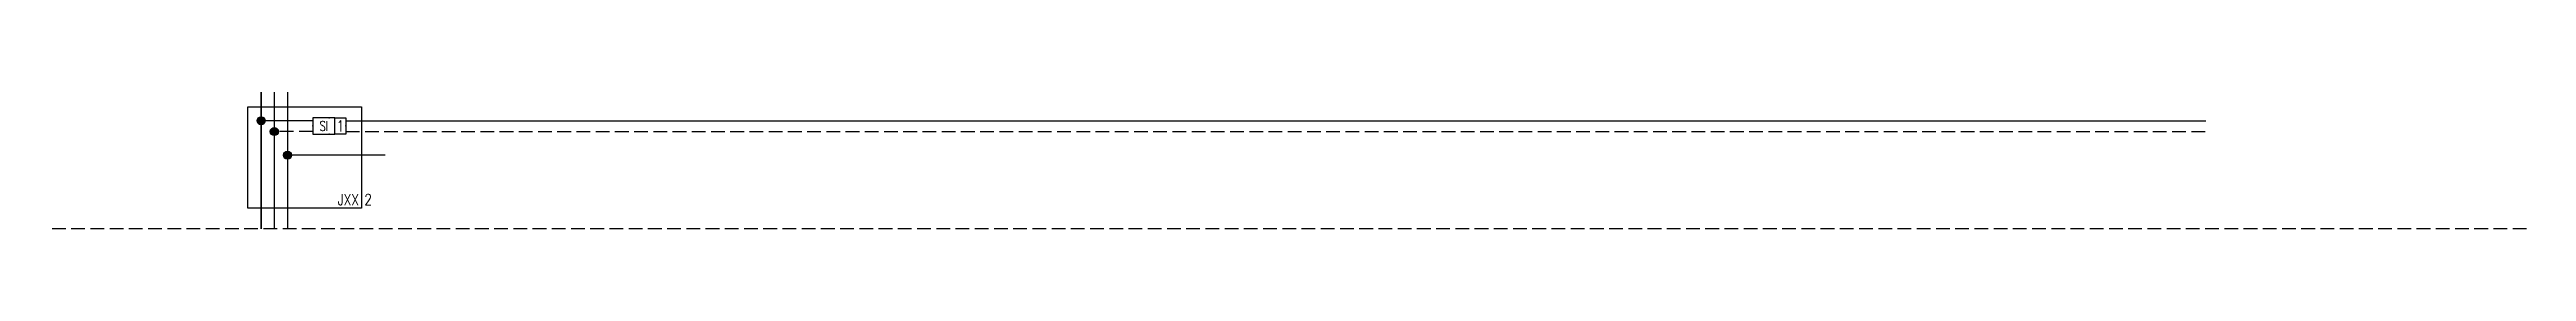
# Model space of a CAD drawing. Header units: millimetres. Extents: x -3609 to 41486, y -13 to 2512.
import ezdxf
from ezdxf.enums import TextEntityAlignment as Align
from ezdxf.lldxf.tags import DXFTag

# ---------------------------------------------------------------- set-up
doc = ezdxf.new("R2010")
doc.units = ezdxf.units.MM
doc.header["$LTSCALE"] = 1000
doc.linetypes.add('DASH', pattern=[0.35, 0.25, -0.1])
doc.layers.add('E-EQUIP', color=4, linetype='Continuous')
doc.layers.add('E-SYST', color=7, linetype='Continuous')
doc.styles.add('E-TEXT', font='romans.shx', dxfattribs={"width": 0.8, "bigfont": 'hztxt.shx'})
doc.styles.get("Standard").update_dxf_attribs({"font": 'tjromans.shx', "width": 0.8, "bigfont": 'tj-hztxt.shx'})
tags = doc.linetypes.add('TJAD_FA_T', pattern='A,0.75,-0.05,["T",Standard,S=0.2,R=0,X=0,Y=-0.1],-0.175', length=0.975).pattern_tags.tags
tags[6] = DXFTag(74, 10)

# ---------------------------------------------------------------- blocks, each defined once
blk = doc.blocks.new('FA-总线短路隔离器')
for p, q in [((1, 3), (3, 3)), ((3, 0), (1, 0)), ((3, 3), (3, 0))]:
    blk.add_line(p, q)
blk.add_lwpolyline([(-3, 0), (1, 0), (1, 3), (-3, 3)], close=True)
for p in [(-3, 1.5), (0, 3), (0, 0), (3, 1.5)]:
    blk.add_point(p)
at = {"insert": (-1, 1.5), "char_height": 1.8, "width": 4, "attachment_point": 5, "line_spacing_factor": 0.6, "style": 'E-TEXT'}
blk.add_mtext('{\\W0.7;SI}', dxfattribs=at)
at = {"color": 6, "style": 'E-TEXT', "width": 0.8}
blk.add_attdef('N', text='', height=1.8, dxfattribs=at).set_placement((2, 1.5), align=Align.MIDDLE_CENTER)

msp = doc.modelspace()

# ---------------------------------------------------------------- hatches: boundary and pattern name
at = {"layer": 'E-EQUIP'}
h = msp.add_hatch(color=256, dxfattribs=at)
edge = h.paths.add_edge_path()
edge.add_arc((244, 1976), 74, 0, 360)
h = msp.add_hatch(color=256, dxfattribs=at)
edge = h.paths.add_edge_path()
edge.add_arc((484, 1779), 74, 0, 360)
h = msp.add_hatch(dxfattribs=at)
h.set_pattern_fill('ANSI31', color=256, scale=100, style=0)
h.set_pattern_definition([(45, (-380968.457, -218832.162), (-8.83883476, 8.83883476), [])])
h.paths.add_polyline_path([(519, 1779, 1), (450, 1779, 1)])
h = msp.add_hatch(color=256, dxfattribs=at)
edge = h.paths.add_edge_path()
edge.add_arc((724, 1346), 74, 0, 360)
h = msp.add_hatch(dxfattribs=at)
h.set_pattern_fill('ANSI31', color=256, scale=100, style=0)
h.set_pattern_definition([(45, (-380728.503, -219265.473), (-8.83883476, 8.83883476), [])])
h.paths.add_polyline_path([(759, 1346, 1), (690, 1346, 1)])

# ---------------------------------------------------------------- linework, layer by layer
msp.add_lwpolyline([(0, 2230), (2073, 2230), (2073, 382), (0, 382)], close=True, dxfattribs=at)
for centre, radius in [((244, 1976), 74), ((484, 1779), 74), ((484, 1779), 34.3), ((724, 1346), 74), ((724, 1346), 34.3)]:
    msp.add_circle(centre, radius, dxfattribs=at)
at = {"layer": 'E-SYST', "color": 11}
for p, q in [((1185, 1976), (244, 1976)), ((1785, 1976), (35651, 1976))]:
    msp.add_line(p, q, dxfattribs=at)
at = {"layer": 'E-SYST', "color": 2, "linetype": 'DASH'}
for p, q in [((1185, 1779), (484, 1779)), ((1785, 1779), (35651, 1779))]:
    msp.add_line(p, q, dxfattribs=at)
at = {"layer": 'E-SYST', "color": 4, "linetype": 'TJAD_FA_T'}
msp.add_line((2500, 1346), (724, 1346), dxfattribs=at)
at = {"layer": 'E-SYST', "color": 8, "linetype": 'DASH'}
msp.add_line((41486, 0), (-3609, 0), dxfattribs=at)
at = {"layer": 'E-SYST', "color": 11, "const_width": 25}
msp.add_lwpolyline([(244, 2500), (244, 0)], dxfattribs=at)
at = {"layer": 'E-SYST', "color": 2, "linetype": 'DASH', "const_width": 25}
msp.add_lwpolyline([(484, 2500), (484, 0)], dxfattribs=at)
at = {"layer": 'E-SYST', "color": 4, "linetype": 'TJAD_FA_T', "const_width": 25}
msp.add_lwpolyline([(724, 2500), (724, 0)], dxfattribs=at)

# ---------------------------------------------------------------- block references
at = {"layer": 'E-EQUIP'}
ref = msp.add_blockref('FA-总线短路隔离器', (1485, 1731), dxfattribs=dict(at, xscale=100, yscale=100, zscale=100))
ref.add_attrib('N', '1', dxfattribs={"layer": '0', "color": 6, "height": 200, "style": 'E-TEXT', "width": 0.8}).set_placement((1685, 1881), align=Align.MIDDLE_CENTER)

# ---------------------------------------------------------------- texts
at = {"layer": 'E-SYST', "color": 6, "style": 'E-TEXT', "width": 0.8}
msp.add_text('JXX', height=200, rotation=0, dxfattribs=at).set_placement((2023, 436), align=Align.RIGHT)
msp.add_text('2', height=200, rotation=0, dxfattribs=at).set_placement((2123, 436))

doc.saveas('drawing.dxf')
